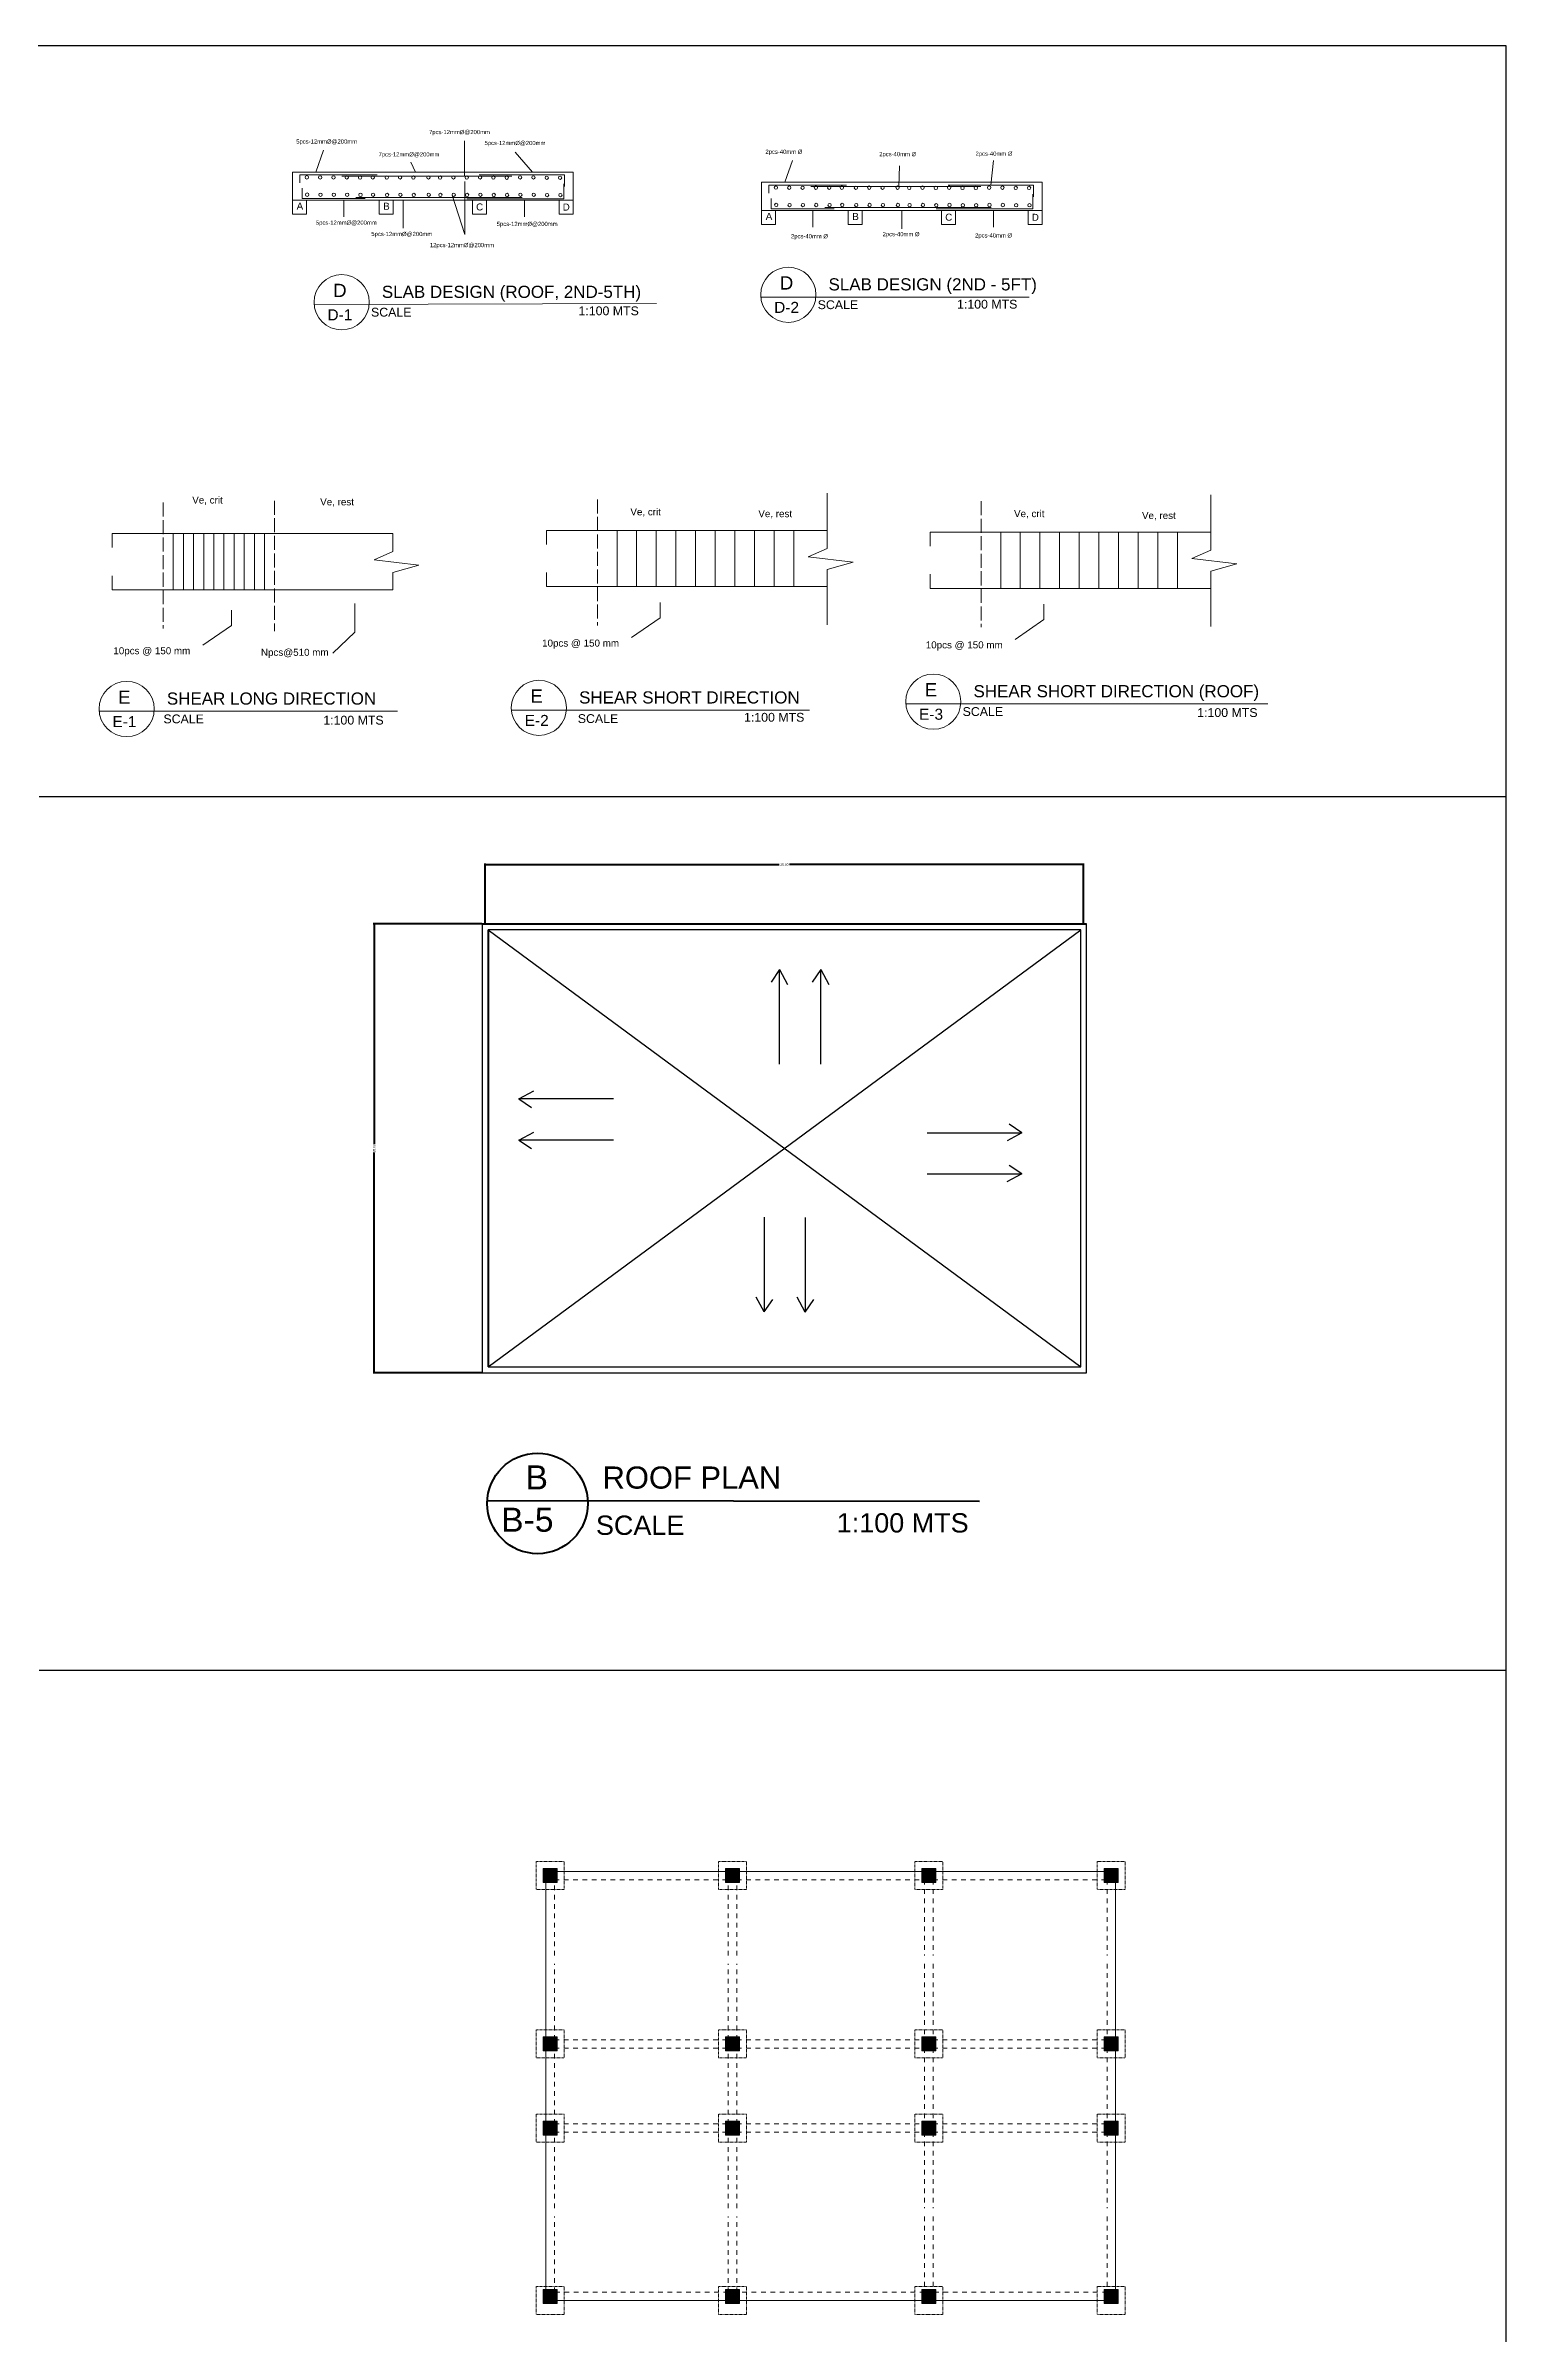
# Model space of a CAD drawing. Header units: millimetres. Extents: x 2391 to 3323, y 1596 to 2537.
# Drawn here: x 3011.1 to 3323.4, y 2047.8 to 2537.2 of the extents above; entities that cross this region are included whole.
import ezdxf

# ---------------------------------------------------------------- set-up
doc = ezdxf.new("R2010")
doc.units = ezdxf.units.MM
doc.linetypes.add('ACAD_ISO02W100', pattern=[15, 12, -3])
doc.linetypes.add('JIS_02_1.0', pattern=[2, 1, -1])
for name, color, linetype in [('ASCENSORE - ELEVATOR', 160, 'Continuous'), ('columns', 250, 'Continuous'), ('colums', 100, 'Continuous'), ('dimensions', 203, 'Continuous'), ('exterior wall', 140, 'Continuous'), ('Framing plan', 7, 'Continuous'), ('interior wall', 191, 'Continuous'), ('LETTERS', 150, 'Continuous'), ('Roof', 130, 'Continuous'), ('TEXT', 130, 'Continuous')]:
    doc.layers.add(name, color=color, linetype=linetype)
doc.styles.get("Standard").update_dxf_attribs({"font": 'arial.ttf'})

msp = doc.modelspace()

# ---------------------------------------------------------------- hatches: boundary and pattern name
at = {"layer": 'columns', "lineweight": 13}
h = msp.add_hatch(color=256, dxfattribs=at)
h.dxf.hatch_style = 1
h.paths.add_polyline_path([(3117.422, 2144.358), (3120.422, 2144.358), (3120.422, 2147.358), (3117.422, 2147.358)])
h = msp.add_hatch(color=256, dxfattribs=at)
h.dxf.hatch_style = 1
h.paths.add_polyline_path([(3156.422, 2144.358), (3159.422, 2144.358), (3159.422, 2147.358), (3156.422, 2147.358)])
h = msp.add_hatch(color=256, dxfattribs=at)
h.dxf.hatch_style = 1
h.paths.add_polyline_path([(3198.422, 2144.358), (3201.422, 2144.358), (3201.422, 2147.358), (3198.422, 2147.358)])
h = msp.add_hatch(color=256, dxfattribs=at)
h.dxf.hatch_style = 1
h.paths.add_polyline_path([(3237.422, 2144.358), (3240.422, 2144.358), (3240.422, 2147.358), (3237.422, 2147.358)])
h = msp.add_hatch(color=256, dxfattribs=at)
h.dxf.hatch_style = 1
h.paths.add_polyline_path([(3117.422, 2108.358), (3120.422, 2108.358), (3120.422, 2111.358), (3117.422, 2111.358)])
h = msp.add_hatch(color=256, dxfattribs=at)
h.dxf.hatch_style = 1
h.paths.add_polyline_path([(3156.422, 2108.358), (3159.422, 2108.358), (3159.422, 2111.358), (3156.422, 2111.358)])
h = msp.add_hatch(color=256, dxfattribs=at)
h.dxf.hatch_style = 1
h.paths.add_polyline_path([(3198.422, 2108.358), (3201.422, 2108.358), (3201.422, 2111.358), (3198.422, 2111.358)])
h = msp.add_hatch(color=256, dxfattribs=at)
h.dxf.hatch_style = 1
h.paths.add_polyline_path([(3237.422, 2108.358), (3240.422, 2108.358), (3240.422, 2111.358), (3237.422, 2111.358)])
h = msp.add_hatch(color=256, dxfattribs=at)
h.dxf.hatch_style = 1
h.paths.add_polyline_path([(3117.422, 2090.358), (3120.422, 2090.358), (3120.422, 2093.358), (3117.422, 2093.358)])
h = msp.add_hatch(color=256, dxfattribs=at)
h.dxf.hatch_style = 1
h.paths.add_polyline_path([(3156.422, 2090.358), (3159.422, 2090.358), (3159.422, 2093.358), (3156.422, 2093.358)])
h = msp.add_hatch(color=256, dxfattribs=at)
h.dxf.hatch_style = 1
h.paths.add_polyline_path([(3198.422, 2090.358), (3201.422, 2090.358), (3201.422, 2093.358), (3198.422, 2093.358)])
h = msp.add_hatch(color=256, dxfattribs=at)
h.dxf.hatch_style = 1
h.paths.add_polyline_path([(3237.422, 2090.358), (3240.422, 2090.358), (3240.422, 2093.358), (3237.422, 2093.358)])
h = msp.add_hatch(color=256, dxfattribs=at)
h.dxf.hatch_style = 1
h.paths.add_polyline_path([(3117.422, 2054.358), (3120.422, 2054.358), (3120.422, 2057.358), (3117.422, 2057.358)])
h = msp.add_hatch(color=256, dxfattribs=at)
h.dxf.hatch_style = 1
h.paths.add_polyline_path([(3156.422, 2054.358), (3159.422, 2054.358), (3159.422, 2057.358), (3156.422, 2057.358)])
h = msp.add_hatch(color=256, dxfattribs=at)
h.dxf.hatch_style = 1
h.paths.add_polyline_path([(3198.422, 2054.358), (3201.422, 2054.358), (3201.422, 2057.358), (3198.422, 2057.358)])
h = msp.add_hatch(color=256, dxfattribs=at)
h.dxf.hatch_style = 1
h.paths.add_polyline_path([(3237.422, 2054.358), (3240.422, 2054.358), (3240.422, 2057.358), (3237.422, 2057.358)])

# ---------------------------------------------------------------- linework, layer by layer
at = {"color": 11, "true_color": 0xf27172}
for p, q in [((3323.401, 2537.196), (2684.734, 2537.196)), ((3323.401, 1595.546), (3323.401, 2537.196)), ((3009.654, 2376.665), (3323.401, 2376.665)), ((3009.654, 2189.819), (3323.401, 2189.819))]:
    msp.add_line(p, q, dxfattribs=at)
at = {"layer": 'ASCENSORE - ELEVATOR', "color": 3}
for p, q in [((3105.668, 2348.12), (3232.388, 2254.68)), ((3105.668, 2254.68), (3232.388, 2348.12))]:
    msp.add_line(p, q, dxfattribs=at)
at = {"layer": 'columns', "lineweight": 13}
for p, q in [((3120.422, 2147.358), (3117.422, 2147.358)), ((3117.422, 2147.358), (3117.422, 2144.358)), ((3117.422, 2144.358), (3120.422, 2144.358)), ((3120.422, 2144.358), (3120.422, 2147.358)), ((3159.422, 2147.358), (3156.422, 2147.358)), ((3156.422, 2147.358), (3156.422, 2144.358)), ((3156.422, 2144.358), (3159.422, 2144.358)), ((3159.422, 2144.358), (3159.422, 2147.358)), ((3201.422, 2147.358), (3198.422, 2147.358)), ((3198.422, 2147.358), (3198.422, 2144.358)), ((3198.422, 2144.358), (3201.422, 2144.358)), ((3201.422, 2144.358), (3201.422, 2147.358)), ((3240.422, 2147.358), (3237.422, 2147.358)), ((3237.422, 2147.358), (3237.422, 2144.358)), ((3237.422, 2144.358), (3240.422, 2144.358)), ((3240.422, 2144.358), (3240.422, 2147.358)), ((3120.422, 2111.358), (3117.422, 2111.358)), ((3117.422, 2111.358), (3117.422, 2108.358)), ((3120.422, 2108.358), (3120.422, 2111.358)), ((3159.422, 2111.358), (3156.422, 2111.358)), ((3156.422, 2111.358), (3156.422, 2108.358)), ((3159.422, 2108.358), (3159.422, 2111.358)), ((3201.422, 2111.358), (3198.422, 2111.358)), ((3198.422, 2111.358), (3198.422, 2108.358)), ((3201.422, 2108.358), (3201.422, 2111.358)), ((3240.422, 2111.358), (3237.422, 2111.358)), ((3237.422, 2111.358), (3237.422, 2108.358)), ((3240.422, 2108.358), (3240.422, 2111.358)), ((3117.422, 2108.358), (3120.422, 2108.358)), ((3156.422, 2108.358), (3159.422, 2108.358)), ((3198.422, 2108.358), (3201.422, 2108.358)), ((3237.422, 2108.358), (3240.422, 2108.358)), ((3120.422, 2093.358), (3117.422, 2093.358)), ((3117.422, 2093.358), (3117.422, 2090.358)), ((3117.422, 2090.358), (3120.422, 2090.358)), ((3120.422, 2090.358), (3120.422, 2093.358)), ((3159.422, 2093.358), (3156.422, 2093.358)), ((3156.422, 2093.358), (3156.422, 2090.358)), ((3156.422, 2090.358), (3159.422, 2090.358)), ((3159.422, 2090.358), (3159.422, 2093.358)), ((3201.422, 2093.358), (3198.422, 2093.358)), ((3198.422, 2093.358), (3198.422, 2090.358)), ((3198.422, 2090.358), (3201.422, 2090.358)), ((3201.422, 2090.358), (3201.422, 2093.358)), ((3240.422, 2093.358), (3237.422, 2093.358)), ((3237.422, 2093.358), (3237.422, 2090.358)), ((3237.422, 2090.358), (3240.422, 2090.358)), ((3240.422, 2090.358), (3240.422, 2093.358)), ((3120.422, 2057.358), (3117.422, 2057.358)), ((3117.422, 2057.358), (3117.422, 2054.358)), ((3120.422, 2054.358), (3120.422, 2057.358)), ((3159.422, 2057.358), (3156.422, 2057.358)), ((3156.422, 2057.358), (3156.422, 2054.358)), ((3159.422, 2054.358), (3159.422, 2057.358)), ((3201.422, 2057.358), (3198.422, 2057.358)), ((3198.422, 2057.358), (3198.422, 2054.358)), ((3201.422, 2054.358), (3201.422, 2057.358)), ((3240.422, 2057.358), (3237.422, 2057.358)), ((3237.422, 2057.358), (3237.422, 2054.358)), ((3240.422, 2054.358), (3240.422, 2057.358)), ((3117.422, 2054.358), (3120.422, 2054.358)), ((3156.422, 2054.358), (3159.422, 2054.358)), ((3198.422, 2054.358), (3201.422, 2054.358)), ((3237.422, 2054.358), (3240.422, 2054.358))]:
    msp.add_line(p, q, dxfattribs=at)
at = {"layer": 'colums', "linetype": 'ACAD_ISO02W100', "lineweight": 13, "ltscale": 0.25}
for p, q in [((3036.157, 2439.511), (3036.157, 2412.554)), ((3060.004, 2439.886), (3060.004, 2412.017)), ((3129.03, 2440.186), (3129.03, 2413.228)), ((3211.083, 2439.799), (3211.083, 2412.842))]:
    msp.add_line(p, q, dxfattribs=at)
at = {"layer": 'colums'}
for p, q in [((3168.001, 2339.628), (3166.179, 2336.934)), ((3168.001, 2319.377), (3168.001, 2339.628)), ((3168.001, 2339.628), (3169.719, 2336.452)), ((3176.797, 2339.612), (3174.975, 2336.917)), ((3176.797, 2319.361), (3176.797, 2339.612)), ((3176.797, 2339.612), (3178.516, 2336.435)), ((3112.244, 2311.953), (3115.421, 2313.671)), ((3132.495, 2311.953), (3112.244, 2311.953)), ((3112.244, 2311.953), (3114.939, 2310.131)), ((3219.814, 2304.725), (3217.12, 2306.547)), ((3112.228, 2303.156), (3115.404, 2304.875)), ((3132.479, 2303.156), (3112.228, 2303.156)), ((3112.228, 2303.156), (3114.922, 2301.334)), ((3199.563, 2304.725), (3219.814, 2304.725)), ((3219.814, 2304.725), (3216.637, 2303.007)), ((3199.546, 2295.929), (3219.797, 2295.929)), ((3219.797, 2295.929), (3216.621, 2294.21)), ((3219.797, 2295.929), (3217.103, 2297.751)), ((3164.695, 2286.646), (3164.695, 2266.395)), ((3173.491, 2286.629), (3173.491, 2266.378)), ((3164.695, 2266.395), (3162.976, 2269.571)), ((3164.695, 2266.395), (3166.516, 2269.089)), ((3173.491, 2266.378), (3171.773, 2269.555)), ((3173.491, 2266.378), (3175.313, 2269.073))]:
    msp.add_line(p, q, dxfattribs=at)
at = {"layer": 'dimensions', "lineweight": 13, "ltscale": 0.25}
for p, q in [((3100.63, 2509.422), (3100.63, 2516.867)), ((3068.781, 2510.179), (3070.43, 2514.844)), ((3090.142, 2510.179), (3089.15, 2512.31)), ((3115.143, 2510.179), (3111.429, 2514.427)), ((3169.106, 2507.989), (3170.755, 2512.654)), ((3193.464, 2507.113), (3193.613, 2511.514)), ((3213.197, 2507.409), (3213.716, 2512.644)), ((3100.682, 2508.184), (3100.682, 2496.854)), ((3074.811, 2504.179), (3074.811, 2500.579)), ((3087.466, 2504.179), (3087.466, 2498.179)), ((3100.682, 2496.854), (3097.971, 2505.22)), ((3113.421, 2504.179), (3113.421, 2500.579)), ((3175.137, 2501.989), (3175.137, 2498.389)), ((3194.15, 2501.989), (3194.16, 2498.042)), ((3213.747, 2501.989), (3213.747, 2498.389))]:
    msp.add_line(p, q, dxfattribs=at)
at = {"layer": 'dimensions', "lineweight": 100}
for p, q in [((3105.028, 2349.463), (3105.028, 2362.282)), ((3105.208, 2362.102), (3167.924, 2362.102)), ((3232.848, 2362.102), (3170.131, 2362.102)), ((3233.028, 2349.463), (3233.028, 2362.282)), ((3104.325, 2349.4), (3081.1, 2349.4)), ((3081.28, 2349.22), (3081.28, 2302.333)), ((3081.28, 2253.58), (3081.28, 2300.468)), ((3104.325, 2253.4), (3081.1, 2253.4))]:
    msp.add_line(p, q, dxfattribs=at)
at = {"layer": 'dimensions'}
for points in [[(3105.208, 2362.132), (3105.208, 2362.072), (3105.028, 2362.102)], [(3232.848, 2362.132), (3232.848, 2362.072), (3233.028, 2362.102)], [(3081.25, 2349.22), (3081.31, 2349.22), (3081.28, 2349.4)], [(3081.25, 2253.58), (3081.31, 2253.58), (3081.28, 2253.4)]]:
    msp.add_solid(points, dxfattribs=at)
at = {"layer": 'exterior wall', "color": 3, "lineweight": 100}
for p, q in [((3104.388, 2349.4), (3233.668, 2349.4)), ((3105.668, 2348.12), (3105.668, 2254.68))]:
    msp.add_line(p, q, dxfattribs=at)
at = {"layer": 'exterior wall', "color": 3}
for p, q in [((3104.388, 2349.4), (3104.388, 2253.4)), ((3233.668, 2253.4), (3233.668, 2349.4)), ((3225.723, 2348.12), (3105.668, 2348.12)), ((3232.388, 2348.12), (3225.723, 2348.12)), ((3232.388, 2254.68), (3232.388, 2348.12)), ((3104.388, 2253.4), (3233.668, 2253.4)), ((3105.668, 2254.68), (3232.388, 2254.68))]:
    msp.add_line(p, q, dxfattribs=at)
at = {"layer": 'Framing plan', "color": 41, "linetype": 'JIS_02_1.0', "lineweight": 13, "ltscale": 0.02, "true_color": 0xf4ee51}
for p, q in [((3121.922, 2148.858), (3115.922, 2148.858)), ((3115.922, 2148.858), (3115.922, 2142.858)), ((3121.922, 2142.858), (3121.922, 2148.858)), ((3160.922, 2148.858), (3154.922, 2148.858)), ((3154.922, 2148.858), (3154.922, 2142.858)), ((3160.922, 2142.858), (3160.922, 2148.858)), ((3202.922, 2148.858), (3196.922, 2148.858)), ((3196.922, 2148.858), (3196.922, 2142.858)), ((3202.922, 2142.858), (3202.922, 2148.858)), ((3241.922, 2148.858), (3235.922, 2148.858)), ((3235.922, 2148.858), (3235.922, 2142.858)), ((3241.922, 2142.858), (3241.922, 2148.858)), ((3115.922, 2142.858), (3121.922, 2142.858)), ((3154.922, 2142.858), (3160.922, 2142.858)), ((3196.922, 2142.858), (3202.922, 2142.858)), ((3235.922, 2142.858), (3241.922, 2142.858)), ((3121.922, 2112.858), (3115.922, 2112.858)), ((3115.922, 2112.858), (3115.922, 2106.858)), ((3121.922, 2106.858), (3121.922, 2112.858)), ((3160.922, 2112.858), (3154.922, 2112.858)), ((3154.922, 2112.858), (3154.922, 2106.858)), ((3160.922, 2106.858), (3160.922, 2112.858)), ((3202.922, 2112.858), (3196.922, 2112.858)), ((3196.922, 2112.858), (3196.922, 2106.858)), ((3202.922, 2106.858), (3202.922, 2112.858)), ((3241.922, 2112.858), (3235.922, 2112.858)), ((3235.922, 2112.858), (3235.922, 2106.858)), ((3241.922, 2106.858), (3241.922, 2112.858)), ((3115.922, 2106.858), (3121.922, 2106.858)), ((3154.922, 2106.858), (3160.922, 2106.858)), ((3196.922, 2106.858), (3202.922, 2106.858)), ((3235.922, 2106.858), (3241.922, 2106.858)), ((3121.922, 2094.858), (3115.922, 2094.858)), ((3115.922, 2094.858), (3115.922, 2088.858)), ((3121.922, 2088.858), (3121.922, 2094.858)), ((3160.922, 2094.858), (3154.922, 2094.858)), ((3154.922, 2094.858), (3154.922, 2088.858)), ((3160.922, 2088.858), (3160.922, 2094.858)), ((3202.922, 2094.858), (3196.922, 2094.858)), ((3196.922, 2094.858), (3196.922, 2088.858)), ((3202.922, 2088.858), (3202.922, 2094.858)), ((3241.922, 2094.858), (3235.922, 2094.858)), ((3235.922, 2094.858), (3235.922, 2088.858)), ((3241.922, 2088.858), (3241.922, 2094.858)), ((3115.922, 2088.858), (3121.922, 2088.858)), ((3154.922, 2088.858), (3160.922, 2088.858)), ((3196.922, 2088.858), (3202.922, 2088.858)), ((3235.922, 2088.858), (3241.922, 2088.858)), ((3121.922, 2057.958), (3115.922, 2057.958)), ((3115.922, 2057.958), (3115.922, 2051.958)), ((3121.922, 2051.958), (3121.922, 2057.958)), ((3160.922, 2057.958), (3154.922, 2057.958)), ((3154.922, 2057.958), (3154.922, 2051.958)), ((3160.922, 2051.958), (3160.922, 2057.958)), ((3202.922, 2057.958), (3196.922, 2057.958)), ((3196.922, 2057.958), (3196.922, 2051.958)), ((3202.922, 2051.958), (3202.922, 2057.958)), ((3241.922, 2057.958), (3235.922, 2057.958)), ((3235.922, 2057.958), (3235.922, 2051.958)), ((3241.922, 2051.958), (3241.922, 2057.958)), ((3115.922, 2051.958), (3121.922, 2051.958)), ((3154.922, 2051.958), (3160.922, 2051.958)), ((3196.922, 2051.958), (3202.922, 2051.958)), ((3235.922, 2051.958), (3241.922, 2051.958))]:
    msp.add_line(p, q, dxfattribs=at)
at = {"layer": 'Framing plan', "color": 40, "lineweight": 13, "true_color": 0xf8d731}
msp.add_line((3118.022, 2146.758), (3239.822, 2146.758), dxfattribs=at)
at = {"layer": 'Framing plan', "color": 41, "lineweight": 13, "true_color": 0xf4ee51}
for p, q in [((3118.022, 2054.958), (3118.022, 2146.758)), ((3239.822, 2054.958), (3118.022, 2054.958))]:
    msp.add_line(p, q, dxfattribs=at)
at = {"layer": 'Framing plan', "color": 41, "linetype": 'JIS_02_1.0', "lineweight": 13, "true_color": 0xf4ee51}
for p, q in [((3119.822, 2144.958), (3157.022, 2144.958)), ((3119.822, 2128.758), (3119.822, 2144.958)), ((3157.022, 2128.758), (3157.022, 2144.958)), ((3158.822, 2144.958), (3199.022, 2144.958)), ((3158.822, 2128.758), (3158.822, 2144.958)), ((3199.022, 2144.958), (3199.022, 2128.758)), ((3200.822, 2144.958), (3200.822, 2128.758)), ((3200.822, 2144.958), (3238.022, 2144.958)), ((3238.022, 2144.958), (3238.022, 2128.758)), ((3119.822, 2110.758), (3119.822, 2126.958)), ((3157.022, 2110.758), (3157.022, 2126.958)), ((3158.822, 2110.758), (3158.822, 2126.958)), ((3199.022, 2126.958), (3199.022, 2110.758)), ((3200.822, 2126.958), (3200.822, 2110.758)), ((3238.022, 2126.958), (3238.022, 2110.758)), ((3119.822, 2110.758), (3157.022, 2110.758)), ((3158.822, 2110.758), (3199.022, 2110.758)), ((3200.822, 2110.758), (3238.022, 2110.758)), ((3119.822, 2108.958), (3157.022, 2108.958)), ((3119.822, 2092.758), (3119.822, 2108.958)), ((3157.022, 2092.758), (3157.022, 2108.958)), ((3158.822, 2092.758), (3158.822, 2108.958)), ((3158.822, 2108.958), (3199.022, 2108.958)), ((3199.022, 2108.958), (3199.022, 2092.758)), ((3200.822, 2108.958), (3238.022, 2108.958)), ((3200.822, 2108.958), (3200.822, 2092.758)), ((3238.022, 2108.958), (3238.022, 2092.758)), ((3119.822, 2092.758), (3157.022, 2092.758)), ((3119.822, 2090.958), (3157.022, 2090.958)), ((3119.822, 2074.758), (3119.822, 2090.958)), ((3157.022, 2074.758), (3157.022, 2090.958)), ((3158.822, 2092.758), (3199.022, 2092.758)), ((3158.822, 2090.958), (3199.022, 2090.958)), ((3158.822, 2074.758), (3158.822, 2090.958)), ((3199.022, 2090.958), (3199.022, 2074.758)), ((3200.822, 2092.758), (3238.022, 2092.758)), ((3200.822, 2090.958), (3238.022, 2090.958)), ((3200.822, 2090.958), (3200.822, 2074.758)), ((3238.022, 2090.958), (3238.022, 2074.758)), ((3119.822, 2056.758), (3119.822, 2072.958)), ((3157.022, 2056.758), (3157.022, 2072.958)), ((3158.822, 2056.758), (3158.822, 2072.958)), ((3199.022, 2072.958), (3199.022, 2056.758)), ((3200.822, 2072.958), (3200.822, 2056.758)), ((3157.022, 2056.758), (3119.822, 2056.758)), ((3199.022, 2056.758), (3158.822, 2056.758))]:
    msp.add_line(p, q, dxfattribs=at)
at = {"layer": 'Framing plan', "color": 51, "lineweight": 13, "true_color": 0xf7f281}
msp.add_line((3239.822, 2146.758), (3239.822, 2054.958), dxfattribs=at)
at = {"layer": 'Framing plan', "color": 51, "linetype": 'JIS_02_1.0', "lineweight": 13, "true_color": 0xf7f281}
for p, q in [((3238.022, 2072.958), (3238.022, 2056.758)), ((3238.022, 2056.758), (3200.822, 2056.758))]:
    msp.add_line(p, q, dxfattribs=at)
at = {"layer": 'interior wall', "lineweight": 13, "ltscale": 0.25}
for p, q in [((3065.363, 2507.897), (3065.363, 2509.604)), ((3065.363, 2509.604), (3081.95, 2509.604)), ((3065.902, 2506.749), (3065.902, 2504.508)), ((3074.353, 2509.303), (3110.737, 2509.303)), ((3121.991, 2509.599), (3103.753, 2509.599)), ((3121.825, 2504.489), (3121.825, 2507.646)), ((3121.991, 2507.072), (3121.991, 2509.599)), ((3165.688, 2505.707), (3165.688, 2507.414)), ((3165.688, 2507.414), (3182.276, 2507.414)), ((3174.679, 2507.113), (3211.062, 2507.113)), ((3222.317, 2507.409), (3204.078, 2507.409)), ((3222.317, 2504.882), (3222.317, 2507.409)), ((3065.902, 2504.508), (3079.365, 2504.508)), ((3077.345, 2504.774), (3112.953, 2504.774)), ((3101.134, 2504.489), (3121.825, 2504.489)), ((3166.227, 2504.559), (3166.227, 2502.318)), ((3166.227, 2502.318), (3179.69, 2502.318)), ((3177.671, 2502.584), (3213.279, 2502.584)), ((3201.459, 2502.299), (3222.151, 2502.299)), ((3222.151, 2502.299), (3222.151, 2505.456))]:
    msp.add_line(p, q, dxfattribs=at)
at = {"layer": 'LETTERS', "lineweight": 13}
for p, q in [((3068.453, 2481.85), (3141.694, 2482.085)), ((3163.985, 2483.449), (3221.403, 2483.449)), ((3110.638, 2395.104), (3174.426, 2395.104)), ((3194.983, 2396.435), (3272.411, 2396.435))]:
    msp.add_line(p, q, dxfattribs=at)
at = {"layer": 'LETTERS', "color": 11, "lineweight": 13, "true_color": 0xf27172}
msp.add_line((3022.479, 2394.863), (3086.267, 2394.863), dxfattribs=at)
at = {"layer": 'LETTERS', "lineweight": 50}
msp.add_line((3105.5, 2226.094), (3210.776, 2225.955), dxfattribs=at)
at = {"layer": 'LETTERS', "lineweight": 13}
for centre in [(3074.337, 2482.342), (3169.868, 2483.941), (3116.522, 2395.596), (3200.866, 2396.928)]:
    msp.add_circle(centre, 5.904, dxfattribs=at)
at = {"layer": 'LETTERS', "color": 11, "lineweight": 13, "true_color": 0xf27172}
msp.add_circle((3028.362, 2395.355), 5.904, dxfattribs=at)
at = {"layer": 'LETTERS', "lineweight": 50}
msp.add_circle((3116.233, 2225.452), 10.752, dxfattribs=at)
at = {"layer": 'Roof', "lineweight": 13, "ltscale": 0.25}
for p, q in [((3063.825, 2510.179), (3123.825, 2510.179)), ((3063.825, 2510.179), (3063.825, 2504.179)), ((3123.825, 2504.179), (3123.825, 2510.179)), ((3164.15, 2507.989), (3224.15, 2507.989)), ((3164.15, 2507.989), (3164.15, 2501.989)), ((3224.15, 2501.989), (3224.15, 2507.989)), ((3063.825, 2504.179), (3123.825, 2504.179)), ((3063.825, 2504.179), (3063.825, 2501.179)), ((3063.825, 2501.179), (3066.825, 2501.179)), ((3066.825, 2501.179), (3066.825, 2504.179)), ((3082.326, 2504.179), (3082.326, 2501.179)), ((3082.326, 2504.179), (3085.326, 2504.179)), ((3082.326, 2501.179), (3085.326, 2501.179)), ((3085.326, 2501.179), (3085.326, 2504.179)), ((3102.324, 2504.179), (3102.324, 2501.179)), ((3102.324, 2504.179), (3105.324, 2504.179)), ((3102.324, 2501.179), (3105.324, 2501.179)), ((3105.324, 2501.179), (3105.324, 2504.179)), ((3120.825, 2504.179), (3120.825, 2501.179)), ((3120.825, 2501.179), (3123.825, 2501.179)), ((3123.825, 2501.179), (3123.825, 2504.179)), ((3164.15, 2501.989), (3224.15, 2501.989)), ((3164.15, 2501.989), (3164.15, 2498.989)), ((3167.15, 2498.989), (3167.15, 2501.989)), ((3182.651, 2501.989), (3182.651, 2498.989)), ((3182.651, 2501.989), (3185.651, 2501.989)), ((3185.651, 2498.989), (3185.651, 2501.989)), ((3202.65, 2501.989), (3202.65, 2498.989)), ((3202.65, 2501.989), (3205.65, 2501.989)), ((3205.65, 2498.989), (3205.65, 2501.989)), ((3221.15, 2501.989), (3221.15, 2498.989)), ((3224.15, 2498.989), (3224.15, 2501.989)), ((3164.15, 2498.989), (3167.15, 2498.989)), ((3182.651, 2498.989), (3185.651, 2498.989)), ((3202.65, 2498.989), (3205.65, 2498.989)), ((3221.15, 2498.989), (3224.15, 2498.989)), ((3178.144, 2433.538), (3178.144, 2441.516)), ((3260.197, 2433.152), (3260.197, 2441.13)), ((3036.157, 2432.864), (3038.325, 2432.864)), ((3038.325, 2432.864), (3038.325, 2420.864)), ((3040.493, 2432.864), (3040.493, 2420.864)), ((3042.661, 2432.864), (3042.661, 2420.864)), ((3044.828, 2432.864), (3044.828, 2420.864)), ((3046.996, 2432.864), (3046.996, 2420.864)), ((3049.164, 2432.864), (3049.164, 2420.864)), ((3051.332, 2432.864), (3051.332, 2420.864)), ((3053.5, 2432.864), (3053.5, 2420.864)), ((3055.667, 2432.864), (3055.667, 2420.864)), ((3057.835, 2432.864), (3057.835, 2420.864)), ((3085.271, 2432.864), (3085.271, 2429.01)), ((3118.144, 2433.538), (3178.144, 2433.538)), ((3118.144, 2433.538), (3118.144, 2430.538)), ((3129.03, 2433.538), (3131.197, 2433.538)), ((3129.03, 2433.538), (3132.848, 2433.538)), ((3129.03, 2433.538), (3133.23, 2433.538)), ((3132.848, 2433.538), (3131.197, 2433.538)), ((3133.23, 2433.538), (3133.23, 2421.538)), ((3137.43, 2433.538), (3137.43, 2421.538)), ((3141.63, 2433.538), (3141.63, 2421.538)), ((3145.83, 2433.538), (3145.83, 2421.538)), ((3150.03, 2433.538), (3150.03, 2421.538)), ((3154.23, 2433.538), (3154.23, 2421.538)), ((3158.43, 2433.538), (3158.43, 2421.538)), ((3162.63, 2433.538), (3162.63, 2421.538)), ((3166.83, 2433.538), (3166.83, 2421.538)), ((3171.03, 2433.538), (3171.03, 2421.538)), ((3178.144, 2433.538), (3178.144, 2429.685)), ((3200.197, 2433.152), (3260.197, 2433.152)), ((3200.197, 2433.152), (3200.197, 2430.152)), ((3211.083, 2433.152), (3213.25, 2433.152)), ((3211.083, 2433.152), (3214.901, 2433.152)), ((3211.083, 2433.152), (3215.283, 2433.152)), ((3214.901, 2433.152), (3213.25, 2433.152)), ((3215.283, 2433.152), (3215.283, 2421.152)), ((3219.483, 2433.152), (3219.483, 2421.152)), ((3223.683, 2433.152), (3223.683, 2421.152)), ((3227.883, 2433.152), (3227.883, 2421.152)), ((3232.083, 2433.152), (3232.083, 2421.152)), ((3236.283, 2433.152), (3236.283, 2421.152)), ((3240.483, 2433.152), (3240.483, 2421.152)), ((3244.683, 2433.152), (3244.683, 2421.152)), ((3248.883, 2433.152), (3248.883, 2421.152)), ((3253.083, 2433.152), (3253.083, 2421.152)), ((3260.197, 2433.152), (3260.197, 2429.298)), ((3085.271, 2429.01), (3081.266, 2427.242)), ((3178.144, 2429.685), (3174.139, 2427.917)), ((3174.139, 2427.917), (3183.718, 2426.773)), ((3260.197, 2429.298), (3256.192, 2427.53)), ((3081.266, 2427.242), (3090.846, 2426.098)), ((3090.846, 2426.098), (3085.271, 2424.538)), ((3085.271, 2424.538), (3085.271, 2420.864)), ((3118.144, 2421.538), (3118.144, 2424.538)), ((3183.718, 2426.773), (3178.144, 2425.213)), ((3178.144, 2425.213), (3178.144, 2421.538)), ((3200.197, 2421.152), (3200.197, 2424.152)), ((3256.192, 2427.53), (3265.771, 2426.386)), ((3265.771, 2426.386), (3260.197, 2424.827)), ((3260.197, 2424.827), (3260.197, 2421.152)), ((3077.164, 2411.795), (3077.164, 2417.896)), ((3178.144, 2421.538), (3118.144, 2421.538)), ((3142.447, 2414.853), (3142.447, 2418.148)), ((3178.144, 2421.538), (3178.144, 2413.374)), ((3260.197, 2421.152), (3200.197, 2421.152)), ((3260.197, 2421.152), (3260.197, 2412.987)), ((3044.634, 2408.973), (3050.752, 2413.216)), ((3050.752, 2413.216), (3050.752, 2416.512)), ((3136.329, 2410.609), (3142.447, 2414.853)), ((3218.382, 2410.223), (3224.5, 2414.466)), ((3224.5, 2414.466), (3224.5, 2417.762)), ((3072.448, 2407.299), (3077.164, 2411.795))]:
    msp.add_line(p, q, dxfattribs=at)
at = {"layer": 'Roof', "color": 11, "lineweight": 13, "ltscale": 0.25, "true_color": 0xf27172}
for p, q in [((3025.271, 2432.864), (3085.271, 2432.864)), ((3025.271, 2432.864), (3025.271, 2429.864)), ((3025.271, 2420.864), (3025.271, 2423.864)), ((3085.271, 2420.864), (3025.271, 2420.864))]:
    msp.add_line(p, q, dxfattribs=at)
at = {"layer": 'Roof', "lineweight": 13, "ltscale": 0.25}
for centre in [(3066.885, 2509.06), (3069.738, 2509.036), (3072.588, 2509.033), (3075.438, 2509.04), (3078.288, 2509.026), (3080.984, 2509.041), (3083.988, 2509.019), (3086.838, 2509.04), (3089.688, 2509.012), (3092.894, 2509.039), (3095.388, 2509.005), (3098.238, 2509.04), (3101.088, 2508.998), (3103.938, 2509.04), (3106.788, 2508.991), (3109.638, 2508.987), (3112.488, 2509.04), (3115.338, 2509.04), (3118.188, 2508.977), (3121.038, 2508.973), (3167.21, 2506.87), (3170.064, 2506.846), (3172.914, 2506.843), (3175.764, 2506.85), (3178.614, 2506.836), (3181.309, 2506.851), (3184.314, 2506.829), (3187.164, 2506.85), (3190.014, 2506.822), (3193.219, 2506.849), (3195.714, 2506.815), (3198.564, 2506.85), (3201.414, 2506.808), (3204.264, 2506.85), (3207.114, 2506.801), (3209.964, 2506.797), (3212.814, 2506.85), (3215.664, 2506.85), (3218.514, 2506.787), (3221.364, 2506.783), (3066.96, 2505.351), (3069.814, 2505.327), (3072.664, 2505.324), (3075.514, 2505.331), (3078.364, 2505.317), (3081.059, 2505.332), (3084.064, 2505.31), (3086.914, 2505.331), (3089.764, 2505.303), (3092.969, 2505.33), (3095.464, 2505.296), (3098.314, 2505.331), (3101.164, 2505.289), (3104.014, 2505.331), (3106.864, 2505.282), (3109.714, 2505.279), (3112.564, 2505.331), (3115.414, 2505.331), (3118.264, 2505.268), (3121.114, 2505.265), (3167.286, 2503.161), (3170.139, 2503.137), (3172.989, 2503.134), (3175.839, 2503.141), (3178.689, 2503.127), (3181.385, 2503.142), (3184.389, 2503.12), (3187.239, 2503.141), (3190.089, 2503.113), (3193.295, 2503.14), (3195.789, 2503.106), (3198.639, 2503.141), (3201.489, 2503.099), (3204.339, 2503.141), (3207.189, 2503.092), (3210.039, 2503.089), (3212.889, 2503.141), (3215.739, 2503.141), (3218.589, 2503.078), (3221.439, 2503.075)]:
    msp.add_circle(centre, 0.36, dxfattribs=at)

# ---------------------------------------------------------------- texts
at = {"layer": 'dimensions'}
for s, p in [('5pcs-12mmØ@200mm', (3064.626, 2516.272)), ('7pcs-12mmØ@200mm', (3093.028, 2518.293)), ('5pcs-12mmØ@200mm', (3104.901, 2515.954)), ('7pcs-12mmØ@200mm', (3082.228, 2513.522)), ('2pcs-40mm Ø', (3164.967, 2514.082)), ('2pcs-40mm Ø', (3189.305, 2513.575)), ('2pcs-40mm Ø', (3209.905, 2513.666)), ('5pcs-12mmØ@200mm', (3068.825, 2498.916)), ('5pcs-12mmØ@200mm', (3080.687, 2496.497)), ('5pcs-12mmØ@200mm', (3107.5, 2498.646)), ('2pcs-40mm Ø', (3170.437, 2496.006)), ('2pcs-40mm Ø', (3190.034, 2496.461)), ('2pcs-40mm Ø', (3209.813, 2496.188)), ('12pcs-12mmØ@200mm', (3093.207, 2494.121))]:
    msp.add_text(s, height=0.9, dxfattribs=at).set_placement(p)
at = {"layer": 'dimensions', "lineweight": 100, "insert": (3169.028, 2362.102), "char_height": 0.5, "attachment_point": 5}
msp.add_mtext('\\A1;25.00', dxfattribs=at)
at = {"layer": 'dimensions', "lineweight": 100, "insert": (3081.28, 2301.4), "char_height": 0.5, "attachment_point": 5, "rotation": 90}
msp.add_mtext('\\A1;20.00', dxfattribs=at)
at = {"layer": 'LETTERS'}
for s, p in [('A', (3064.71, 2502.152)), ('B', (3083.218, 2502.128)), ('C', (3103.093, 2501.977)), ('D', (3121.614, 2501.949)), ('A', (3165.035, 2499.962)), ('B', (3183.543, 2499.938)), ('C', (3203.419, 2499.787)), ('D', (3221.939, 2499.759)), ('Ve, crit', (3042.386, 2439.292)), ('Ve, rest', (3069.75, 2438.898)), ('Ve, crit', (3136.089, 2436.768)), ('Ve, rest', (3163.453, 2436.374)), ('Ve, crit', (3218.142, 2436.381)), ('Ve, rest', (3245.506, 2435.987)), ('Npcs@510 mm', (3057.07, 2406.722)), ('10pcs @ 150 mm', (3117.206, 2408.698)), ('10pcs @ 150 mm', (3199.259, 2408.312))]:
    msp.add_text(s, height=1.5, dxfattribs=at).set_placement(p)
at = {"layer": 'LETTERS', "color": 11, "true_color": 0xf27172}
msp.add_text('10pcs @ 150 mm', height=1.5, dxfattribs=at).set_placement((3025.511, 2407.062))
at = {"layer": 'TEXT'}
for s, height, p in [('D', 2.834, (3168.064, 2485.056)), ('SLAB DESIGN (2ND - 5FT)', 2.59776, (3178.464, 2484.873)), ('D', 2.834, (3072.532, 2483.458)), ('SLAB DESIGN (ROOF, 2ND-5TH)', 2.59776, (3082.933, 2483.273)), ('          1:100 MTS', 1.88928, (3117.658, 2479.562)), ('D-2', 2.3616, (3166.834, 2480.067)), ('SCALE', 1.8893, (3176.143, 2480.871)), ('          1:100 MTS', 1.88928, (3198.615, 2480.979)), ('D-1', 2.3616, (3071.302, 2478.468)), ('SCALE', 1.8893, (3080.611, 2479.272)), ('SHEAR LONG DIRECTION', 2.59776, (3036.958, 2396.285)), ('E', 2.834, (3114.71, 2396.711)), ('SHEAR SHORT DIRECTION', 2.59776, (3125.118, 2396.527)), ('E', 2.834, (3199.054, 2398.043)), ('SHEAR SHORT DIRECTION (ROOF)', 2.59776, (3209.462, 2397.858)), ('SCALE', 1.8893, (3036.224, 2392.285)), ('          1:100 MTS', 1.88928, (3063.082, 2392.02)), ('E-2', 2.3616, (3113.481, 2391.722)), ('SCALE', 1.8893, (3124.839, 2392.351)), ('          1:100 MTS', 1.88928, (3153.055, 2392.634)), ('E-3', 2.3616, (3197.825, 2393.054)), ('SCALE', 1.8893, (3207.141, 2393.857)), ('          1:100 MTS', 1.88928, (3249.981, 2393.641)), ('B', 5.161, (3113.654, 2228.44)), ('ROOF PLAN', 4.7309, (3130.141, 2228.614)), ('B-5', 5.161, (3108.433, 2219.39)), ('SCALE', 4.1288, (3128.719, 2218.72)), ('          1:100 MTS', 4.12877, (3164.199, 2219.231))]:
    msp.add_text(s, height=height, dxfattribs=at).set_placement(p)
at = {"layer": 'TEXT', "color": 11, "true_color": 0xf27172}
for s, height, p in [('E', 2.834, (3026.55, 2396.47)), ('E-1', 2.3616, (3025.321, 2391.481))]:
    msp.add_text(s, height=height, dxfattribs=at).set_placement(p)

doc.saveas('drawing.dxf')
